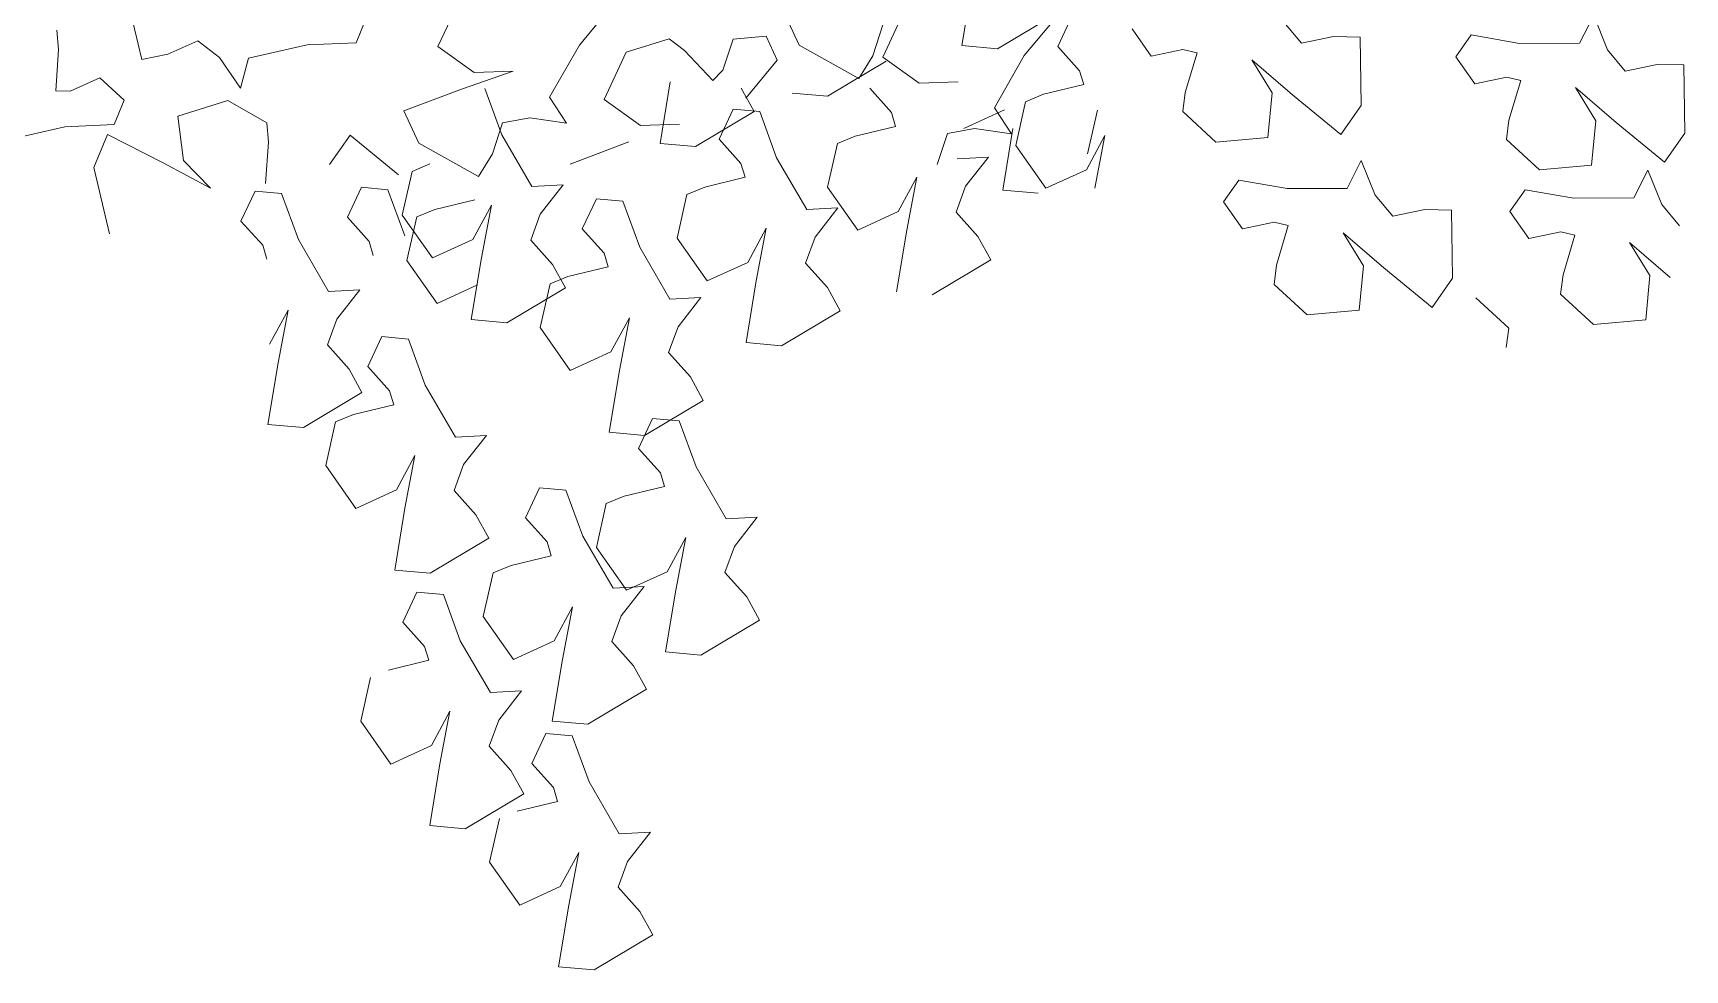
# Model space of a CAD drawing. Header units: metres. Extents: x -44 to 358, y -286 to 66.
# Drawn here: x 199.053 to 199.724, y 9.943 to 10.324 of the extents above; entities that cross this region are included whole.
import ezdxf

# ---------------------------------------------------------------- set-up
doc = ezdxf.new("R2010")
doc.units = ezdxf.units.M
doc.header["$LTSCALE"] = 0.3
doc.linetypes.add('CONTINU', pattern=[0])
doc.layers.add('arbustos', color=95, linetype='Continuous', lineweight=0)
doc.layers.add('matas', color=74, linetype='Continuous', lineweight=0, transparency=0.6)

# ---------------------------------------------------------------- blocks, each defined once
blk = doc.blocks.new('A$C4E4C09DE')
at = {"layer": 'matas', "color": 97, "linetype": 'CONTINU', "true_color": 0x467138}
for p, q in [((60.401, 39.911), (60.988, 36.979)), ((75.003, 39.139), (73.964, 37.092)), ((57.366, 37.538), (57.323, 38.386)), ((70.388, 37.386), (70.874, 38.445)), ((80.157, 36.944), (81.592, 38.545)), ((97.426, 39.022), (96.886, 36.337)), ((62.143, 37.169), (63.464, 37.711)), ((63.464, 37.711), (64.395, 36.943)), ((89.164, 38.032), (89.769, 36.595)), ((94.447, 37.993), (93.408, 35.945)), ((57.178, 35.736), (57.366, 37.538)), ((60.988, 36.979), (62.143, 37.169)), ((64.395, 36.943), (65.27, 35.57)), ((65.27, 35.57), (65.654, 36.878)), ((65.654, 36.878), (68.238, 37.363)), ((68.238, 37.363), (70.388, 37.386)), ((73.964, 37.092), (75.515, 35.907)), ((78.769, 34.711), (80.157, 36.944)), ((84.085, 37.084), (82.194, 36.565)), ((84.739, 36.543), (84.085, 37.084)), ((86.883, 36.97), (86.39, 35.629)), ((88.331, 37.045), (86.883, 36.97)), ((88.783, 35.971), (88.331, 37.045)), ((92.967, 36.027), (93.46, 37.367)), ((98.434, 36.143), (101.053, 37.584)), ((99.601, 35.798), (101.037, 37.399)), ((101.744, 37.439), (101.085, 36.148)), ((59.129, 36.246), (57.807, 35.704)), ((60.162, 35.229), (59.129, 36.246)), ((82.194, 36.565), (81.154, 34.517)), ((85.941, 35.187), (84.739, 36.543)), ((89.769, 36.595), (92.327, 35.047)), ((96.886, 36.337), (98.434, 36.143)), ((104.356, 36.802), (105.145, 35.586)), ((111.75, 35.916), (111.007, 36.867)), ((113.157, 36.159), (111.75, 35.916)), ((114.326, 36.094), (113.157, 36.159)), ((124.569, 36.686), (123.911, 35.493)), ((125.126, 35.157), (124.569, 36.686)), ((57.807, 35.704), (57.178, 35.736)), ((77.218, 35.896), (74.974, 35.199)), ((75.515, 35.907), (77.218, 35.896)), ((86.39, 35.629), (85.941, 35.187)), ((87.347, 34.37), (88.783, 35.971)), ((90.936, 34.319), (93.555, 35.761)), ((92.327, 35.047), (92.967, 36.027)), ((93.408, 35.945), (94.96, 34.761)), ((98.213, 33.565), (99.601, 35.798)), ((101.085, 36.148), (101.999, 35.051)), ((105.145, 35.586), (106.552, 35.829)), ((106.552, 35.829), (107.16, 35.662)), ((107.16, 35.662), (106.586, 33.943)), ((114.264, 33.105), (114.326, 36.094)), ((119.179, 36.021), (118.475, 35.092)), ((121.283, 35.578), (119.179, 36.021)), ((123.911, 35.493), (121.283, 35.578)), ((59.676, 34.17), (60.162, 35.229)), ((64.695, 35.059), (62.484, 34.443)), ((66.356, 34.015), (64.695, 35.059)), ((74.974, 35.199), (72.379, 34.324)), ((76.621, 33.138), (75.952, 35.182)), ((79.474, 33.545), (78.769, 34.711)), ((84.071, 35.2), (83.531, 32.516)), ((87.697, 33.763), (87.169, 34.807)), ((94.96, 34.761), (96.662, 34.749)), ((101.999, 35.051), (102.158, 34.441)), ((109.542, 35.267), (111.267, 33.673)), ((110.383, 33.787), (109.542, 35.267)), ((118.475, 35.092), (119.264, 33.876)), ((125.869, 34.206), (125.126, 35.157)), ((54.941, 33.662), (57.525, 34.147)), ((57.525, 34.147), (59.676, 34.17)), ((62.484, 34.443), (62.658, 32.499)), ((66.399, 33.168), (66.356, 34.015)), ((72.379, 34.324), (72.985, 32.887)), ((81.154, 34.517), (82.706, 33.333)), ((89.389, 34.514), (90.936, 34.319)), ((92.786, 34.606), (93.701, 33.509)), ((100.382, 34.078), (99.587, 33.782)), ((102.158, 34.441), (100.382, 34.078)), ((119.264, 33.876), (120.671, 34.119)), ((120.671, 34.119), (121.278, 33.952)), ((127.276, 34.449), (125.869, 34.206)), ((128.444, 34.384), (127.276, 34.449)), ((128.383, 31.395), (128.444, 34.384)), ((59.373, 33.741), (58.722, 32.324)), ((61.77, 32.419), (59.373, 33.741)), ((69.981, 33.343), (69.039, 32.101)), ((72.036, 31.533), (69.981, 33.343)), ((76.183, 32.318), (76.676, 33.659)), ((76.676, 33.659), (77.871, 33.827)), ((77.871, 33.827), (79.474, 33.545)), ((82.706, 33.333), (84.408, 33.321)), ((85.078, 32.321), (87.697, 33.763)), ((86.786, 33.899), (86.127, 32.608)), ((87.942, 33.754), (86.786, 33.899)), ((88.611, 31.71), (87.942, 33.754)), ((93.701, 33.509), (93.859, 32.899)), ((96.845, 32.703), (98.647, 33.455)), ((98.918, 32.398), (98.213, 33.565)), ((99.587, 33.782), (99.091, 31.884)), ((102.713, 33.305), (102.217, 31.407)), ((106.586, 33.943), (106.445, 33.105)), ((110.133, 31.851), (110.383, 33.787)), ((111.267, 33.673), (113.322, 31.863)), ((121.278, 33.952), (120.705, 32.233)), ((124.502, 32.077), (123.661, 33.557)), ((123.661, 33.557), (125.386, 31.963)), ((66.211, 31.365), (66.399, 33.168)), ((72.985, 32.887), (75.543, 31.339)), ((77.861, 30.82), (76.621, 33.138)), ((82.165, 32.624), (79.57, 31.75)), ((86.127, 32.608), (87.042, 31.511)), ((93.859, 32.899), (92.084, 32.536)), ((96.12, 32.513), (97.315, 32.681)), ((97.315, 32.681), (98.918, 32.398)), ((98.99, 32.632), (98.45, 29.947)), ((106.445, 33.105), (107.841, 31.727)), ((113.322, 31.863), (114.264, 33.105)), ((58.722, 32.324), (59.308, 29.393)), ((63.8, 31.235), (61.77, 32.419)), ((62.658, 32.499), (63.8, 31.235)), ((73.435, 31.966), (72.639, 31.67)), ((75.543, 31.339), (76.183, 32.318)), ((83.531, 32.516), (85.078, 32.321)), ((91.288, 32.24), (90.792, 30.342)), ((92.084, 32.536), (91.288, 32.24)), ((95.627, 31.172), (96.12, 32.513)), ((99.091, 31.884), (100.344, 29.96)), ((102.146, 30.712), (103.007, 32.18)), ((103.007, 32.18), (102.489, 29.889)), ((107.841, 31.727), (110.133, 31.851)), ((120.705, 32.233), (120.564, 31.395)), ((124.252, 30.141), (124.502, 32.077)), ((125.386, 31.963), (127.441, 30.153)), ((72.639, 31.67), (72.143, 29.772)), ((87.042, 31.511), (87.2, 30.901)), ((89.851, 29.392), (88.611, 31.71)), ((97.873, 31.417), (96.51, 31.39)), ((96.827, 30.17), (97.873, 31.417)), ((120.564, 31.395), (121.959, 30.017)), ((127.441, 30.153), (128.383, 31.395)), ((65.74, 31.049), (65.081, 29.758)), ((66.896, 30.904), (65.74, 31.049)), ((67.565, 28.86), (66.896, 30.904)), ((70.403, 31.049), (69.744, 29.758)), ((71.559, 30.904), (70.403, 31.049)), ((72.228, 28.86), (71.559, 30.904)), ((79.223, 30.847), (77.861, 30.82)), ((78.177, 29.6), (79.223, 30.847)), ((85.425, 30.538), (84.629, 30.242)), ((87.2, 30.901), (85.425, 30.538)), ((93.847, 29.17), (94.708, 30.639)), ((94.708, 30.639), (94.19, 28.348)), ((100.344, 29.96), (102.146, 30.712)), ((114.18, 30.692), (113.522, 29.498)), ((114.737, 29.163), (114.18, 30.692)), ((65.081, 29.758), (65.996, 28.661)), ((69.744, 29.758), (70.658, 28.661)), ((72.143, 29.772), (73.396, 27.849)), ((72.777, 29.672), (72.281, 27.774)), ((73.572, 29.968), (72.777, 29.672)), ((75.348, 30.331), (73.572, 29.968)), ((75.198, 28.6), (76.059, 30.069)), ((76.059, 30.069), (75.541, 27.778)), ((80.66, 30.191), (80.001, 28.9)), ((81.816, 30.046), (80.66, 30.191)), ((82.484, 28.002), (81.816, 30.046)), ((84.629, 30.242), (84.133, 28.344)), ((90.792, 30.342), (92.046, 28.419)), ((96.374, 29.051), (96.827, 30.17)), ((98.45, 29.947), (99.997, 29.753)), ((108.79, 30.026), (108.086, 29.098)), ((110.894, 29.583), (108.79, 30.026)), ((121.959, 30.017), (124.252, 30.141)), ((126.702, 29.834), (126.044, 28.64)), ((127.259, 28.304), (126.702, 29.834)), ((77.725, 28.481), (78.177, 29.6)), ((91.214, 29.419), (89.851, 29.392)), ((90.168, 28.172), (91.214, 29.419)), ((92.046, 28.419), (93.847, 29.17)), ((97.289, 27.954), (96.374, 29.051)), ((108.086, 29.098), (108.875, 27.881)), ((113.522, 29.498), (110.894, 29.583)), ((115.48, 28.211), (114.737, 29.163)), ((121.312, 29.168), (120.609, 28.239)), ((123.417, 28.725), (121.312, 29.168)), ((65.996, 28.661), (66.154, 28.051)), ((68.805, 26.542), (67.565, 28.86)), ((70.658, 28.661), (70.817, 28.051)), ((73.396, 27.849), (75.198, 28.6)), ((78.64, 27.384), (77.725, 28.481)), ((80.001, 28.9), (80.915, 27.803)), ((84.133, 28.344), (85.387, 26.421)), ((87.188, 27.172), (88.05, 28.641)), ((88.05, 28.641), (87.532, 26.349)), ((94.19, 28.348), (93.65, 25.663)), ((116.887, 28.455), (115.48, 28.211)), ((118.055, 28.39), (116.887, 28.455)), ((117.994, 25.401), (118.055, 28.39)), ((120.609, 28.239), (121.397, 27.023)), ((126.044, 28.64), (123.417, 28.725)), ((128.002, 27.353), (127.259, 28.304)), ((72.281, 27.774), (73.534, 25.851)), ((75.541, 27.778), (75.001, 25.093)), ((80.915, 27.803), (81.074, 27.193)), ((83.724, 25.684), (82.484, 28.002)), ((89.716, 27.053), (90.168, 28.172)), ((97.817, 26.91), (97.289, 27.954)), ((108.875, 27.881), (110.282, 28.125)), ((110.282, 28.125), (110.89, 27.957)), ((110.89, 27.957), (110.316, 26.238)), ((114.113, 26.082), (113.272, 27.562)), ((113.272, 27.562), (114.997, 25.968)), ((79.298, 26.83), (78.503, 26.534)), ((79.168, 26.34), (78.64, 27.384)), ((81.074, 27.193), (79.298, 26.83)), ((85.387, 26.421), (87.188, 27.172)), ((90.63, 25.956), (89.716, 27.053)), ((95.198, 25.469), (97.817, 26.91)), ((121.397, 27.023), (122.805, 27.267)), ((122.805, 27.267), (123.412, 27.099)), ((123.412, 27.099), (122.839, 25.38)), ((70.168, 26.569), (68.805, 26.542)), ((69.122, 25.322), (70.168, 26.569)), ((73.534, 25.851), (75.335, 26.602)), ((76.548, 24.899), (79.168, 26.34)), ((78.503, 26.534), (78.007, 24.636)), ((87.532, 26.349), (86.992, 23.665)), ((110.316, 26.238), (110.175, 25.401)), ((113.863, 24.146), (114.113, 26.082)), ((126.635, 25.224), (125.794, 26.704)), ((125.794, 26.704), (127.52, 25.11)), ((66.142, 24.322), (67.003, 25.79)), ((67.003, 25.79), (66.485, 23.499)), ((68.67, 24.203), (69.122, 25.322)), ((85.087, 25.711), (83.724, 25.684)), ((84.041, 24.464), (85.087, 25.711)), ((91.158, 24.912), (90.63, 25.956)), ((110.175, 25.401), (111.571, 24.023)), ((114.997, 25.968), (117.052, 24.158)), ((117.052, 24.158), (117.994, 25.401)), ((122.839, 25.38), (122.698, 24.543)), ((75.001, 25.093), (76.548, 24.899)), ((78.007, 24.636), (79.26, 22.712)), ((81.061, 23.464), (81.923, 24.932)), ((81.923, 24.932), (81.405, 22.641)), ((88.539, 23.47), (91.158, 24.912)), ((126.385, 23.288), (126.635, 25.224)), ((69.584, 23.106), (68.67, 24.203)), ((71.066, 24.485), (70.407, 23.193)), ((72.222, 24.339), (71.066, 24.485)), ((72.891, 22.296), (72.222, 24.339)), ((83.589, 23.345), (84.041, 24.464)), ((111.571, 24.023), (113.863, 24.146)), ((120.381, 23.126), (118.985, 24.504)), ((122.698, 24.543), (124.093, 23.164)), ((66.485, 23.499), (65.945, 20.815)), ((70.407, 23.193), (71.322, 22.096)), ((79.26, 22.712), (81.061, 23.464)), ((84.503, 22.248), (83.589, 23.345)), ((86.992, 23.665), (88.539, 23.47)), ((124.093, 23.164), (126.385, 23.288)), ((70.112, 22.062), (69.584, 23.106)), ((81.405, 22.641), (80.865, 19.957)), ((120.24, 22.289), (120.381, 23.126)), ((67.493, 20.62), (70.112, 22.062)), ((71.322, 22.096), (71.48, 21.486)), ((74.131, 19.977), (72.891, 22.296)), ((85.031, 21.204), (84.503, 22.248)), ((69.705, 21.124), (68.909, 20.827)), ((71.48, 21.486), (69.705, 21.124)), ((82.412, 19.762), (85.031, 21.204)), ((65.945, 20.815), (67.493, 20.62)), ((68.909, 20.827), (68.413, 18.93)), ((82.788, 20.488), (82.129, 19.197)), ((83.944, 20.343), (82.788, 20.488)), ((84.612, 18.299), (83.944, 20.343)), ((75.494, 20.004), (74.131, 19.977)), ((74.448, 18.757), (75.494, 20.004)), ((80.865, 19.957), (82.412, 19.762)), ((68.413, 18.93), (69.666, 17.006)), ((71.468, 17.758), (72.329, 19.226)), ((72.329, 19.226), (71.811, 16.935)), ((82.129, 19.197), (83.043, 18.1)), ((73.995, 17.638), (74.448, 18.757)), ((83.043, 18.1), (83.202, 17.49)), ((85.852, 15.981), (84.612, 18.299)), ((69.666, 17.006), (71.468, 17.758)), ((74.91, 16.541), (73.995, 17.638)), ((77.731, 17.632), (77.072, 16.341)), ((78.887, 17.487), (77.731, 17.632)), ((79.556, 15.443), (78.887, 17.487)), ((83.202, 17.49), (81.426, 17.127)), ((71.811, 16.935), (71.271, 14.25)), ((80.631, 16.831), (80.135, 14.933)), ((81.426, 17.127), (80.631, 16.831)), ((75.438, 15.497), (74.91, 16.541)), ((77.072, 16.341), (77.986, 15.244)), ((87.215, 16.008), (85.852, 15.981)), ((86.169, 14.761), (87.215, 16.008)), ((72.819, 14.056), (75.438, 15.497)), ((77.986, 15.244), (78.145, 14.634)), ((80.795, 13.125), (79.556, 15.443)), ((83.189, 13.761), (84.051, 15.23)), ((84.051, 15.23), (83.533, 12.938)), ((78.145, 14.634), (76.369, 14.271)), ((80.135, 14.933), (81.388, 13.01)), ((85.717, 13.642), (86.169, 14.761)), ((71.271, 14.25), (72.819, 14.056)), ((75.574, 13.975), (75.078, 12.077)), ((76.369, 14.271), (75.574, 13.975)), ((81.388, 13.01), (83.189, 13.761)), ((72.209, 13.244), (71.55, 11.953)), ((73.365, 13.099), (72.209, 13.244)), ((74.034, 11.055), (73.365, 13.099)), ((82.158, 13.152), (80.795, 13.125)), ((81.112, 11.905), (82.158, 13.152)), ((86.631, 12.545), (85.717, 13.642)), ((78.133, 10.905), (78.994, 12.373)), ((78.994, 12.373), (78.476, 10.082)), ((83.533, 12.938), (82.993, 10.254)), ((87.159, 11.501), (86.631, 12.545)), ((71.55, 11.953), (72.465, 10.856)), ((75.078, 12.077), (76.331, 10.153)), ((80.66, 10.786), (81.112, 11.905)), ((72.465, 10.856), (72.623, 10.246)), ((75.274, 8.737), (74.034, 11.055)), ((76.331, 10.153), (78.133, 10.905)), ((84.54, 10.06), (87.159, 11.501)), ((72.623, 10.246), (70.848, 9.883)), ((81.574, 9.689), (80.66, 10.786)), ((82.993, 10.254), (84.54, 10.06)), ((70.052, 9.586), (69.556, 7.689)), ((78.476, 10.082), (77.936, 7.398)), ((82.102, 8.645), (81.574, 9.689)), ((76.637, 8.764), (75.274, 8.737)), ((75.591, 7.517), (76.637, 8.764)), ((72.611, 6.517), (73.472, 7.985)), ((73.472, 7.985), (72.954, 5.694)), ((79.483, 7.203), (82.102, 8.645)), ((69.556, 7.689), (70.81, 5.765)), ((75.138, 6.398), (75.591, 7.517)), ((77.936, 7.398), (79.483, 7.203)), ((70.81, 5.765), (72.611, 6.517)), ((77.628, 6.871), (76.969, 5.58)), ((78.784, 6.726), (77.628, 6.871)), ((79.453, 4.682), (78.784, 6.726)), ((76.053, 5.301), (75.138, 6.398)), ((72.954, 5.694), (72.414, 3.009)), ((76.581, 4.256), (76.053, 5.301)), ((76.969, 5.58), (77.883, 4.483)), ((77.883, 4.483), (78.042, 3.873)), ((80.693, 2.364), (79.453, 4.682)), ((73.962, 2.815), (76.581, 4.256)), ((78.042, 3.873), (76.266, 3.51)), ((72.414, 3.009), (73.962, 2.815)), ((75.471, 3.214), (74.975, 1.316)), ((82.055, 2.391), (80.693, 2.364)), ((81.009, 1.144), (82.055, 2.391)), ((78.03, 0.144), (78.891, 1.613)), ((78.891, 1.613), (78.373, -0.678)), ((74.975, 1.316), (76.228, -0.607)), ((80.557, 0.025), (81.009, 1.144)), ((76.228, -0.607), (78.03, 0.144)), ((81.472, -1.072), (80.557, 0.025)), ((78.373, -0.678), (77.833, -3.363)), ((82, -2.116), (81.472, -1.072)), ((79.38, -3.557), (82, -2.116)), ((77.833, -3.363), (79.38, -3.557))]:
    blk.add_line(p, q, dxfattribs=at)

msp = doc.modelspace()

# ---------------------------------------------------------------- block references
at = {"layer": 'arbustos', "xscale": 0.009285680329938381, "yscale": 0.009285680329938381, "zscale": 0.009285680329938381, "rotation": 1.999999999999991}
msp.add_blockref('A$C4E4C09DE', (198.5431274, 9.949822, 0), dxfattribs=at)

doc.saveas('drawing.dxf')
